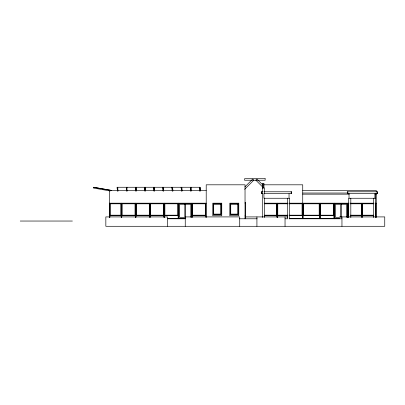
<?xml version="1.0" encoding="UTF-8"?>
<svg xmlns="http://www.w3.org/2000/svg" width="405" height="405" viewBox="0 0 405 405"><rect width="100%" height="100%" fill="white"/><g stroke="black" fill="none" stroke-linecap="round" stroke-linejoin="round"><path stroke-width="0.61" d="M117.399 191.185L117.166 187.262L200.035 187.262L200.273 190.436M126.542 191.185L126.309 187.262L126.547 190.436M135.685 191.185L135.452 187.262M136.257 191.185L136.024 187.262L136.262 190.436M144.833 191.185L144.6 187.262L144.793 189.904M145.405 191.185L145.167 187.262L145.405 190.436M153.976 191.185L153.743 187.262L153.976 190.436M154.548 191.185L154.315 187.262L154.548 190.436M163.119 191.185L162.886 187.262L163.124 190.436M163.691 191.185L163.458 187.262L163.696 190.436M172.267 191.185L172.029 187.262L172.267 190.436M172.834 191.185L172.601 187.262L172.839 190.436M181.982 191.185L181.744 187.262L181.982 190.436M191.125 191.185L190.892 187.262L191.125 190.436M200.267 191.185L200.035 187.262M93.545 187.262L111.552 190.436L93.509 187.262L93.378 188.011L110.175 190.968M244.868 186.928L252.71 179.091L253.788 180.169M244.64 189.312L253.793 180.169M263.62 184.812L302.738 184.812L302.738 218.786M117.161 188.011L117.733 188.011L117.739 187.262L117.971 191.185M126.309 188.011L126.881 188.011L126.881 187.262L127.114 191.185M135.452 188.011L136.024 188.011M144.595 188.011L145.167 188.011M153.738 188.011L154.31 188.011M162.886 188.011L163.458 188.011M172.029 188.011L172.601 188.011M181.744 188.011L181.172 188.011L181.177 187.262L181.41 191.185M190.887 188.011L190.32 188.011L190.32 187.262L190.552 191.185M200.035 188.011L199.462 188.011L199.462 187.262L199.695 191.185M206.206 190.436L109.674 190.436L109.674 217.541L109.633 203.189M302.738 190.436L376.25 190.436L376.25 192.324M262.906 191.778L261.519 191.778L261.529 193.681L262.906 193.681M264.045 191.778L291.317 191.778M302.738 193.028L347.976 193.028M291.317 193.681L263.938 193.681L263.938 198.253L289.54 198.253L289.54 218.832M377.45 193.681L347.667 193.681L347.677 191.778L377.45 191.778L377.404 193.681M302.738 194.157L349.231 194.157M374.995 194.157L376.25 194.157M245.035 202.439L245.41 202.439L245.41 218.786M206.206 203.189L109.391 203.189L109.391 217.541M245.035 203.189L245.405 203.189M264.227 203.189L287.859 203.189M289.104 203.189L348.988 203.189M350.224 203.189L373.769 203.189M375.01 203.189L376.25 203.189M109.391 203.507L109.674 203.507M264.556 203.507L276.909 203.507L276.909 217.262M287.591 203.507L277.501 203.507L277.501 217.262M289.433 203.507L302.403 203.507L302.403 218.432L289.433 218.432M350.548 203.507L361.67 203.507L361.67 217.262M373.45 203.507L362.328 203.507L362.328 217.262M264.268 203.801L276.58 203.801L276.58 215.192L264.268 215.192M287.965 203.801L277.764 203.801L277.764 215.192L287.965 215.192M289.145 203.801L302.074 203.801L302.074 215.192L289.145 215.192M350.254 203.801L361.336 203.801L361.336 215.192L350.254 215.192M373.739 203.801L362.657 203.801L362.657 215.192L373.739 215.192M185.581 204.277L190.831 204.277L190.831 217.338M341.375 204.277L346.624 204.277L346.624 217.338M109.912 215.511L121.176 215.511M121.778 215.511L135.371 215.511M136.029 215.511L149.622 215.511M150.28 215.511L163.873 215.511M164.531 215.511L178.124 215.511M192.284 215.511L205.877 215.511M264.556 215.511L276.909 215.511M277.501 215.511L287.591 215.511M289.433 215.511L302.403 215.511M303.153 215.511L319.596 215.511M320.325 215.511L333.917 215.511M350.548 215.511L361.67 215.511M362.328 215.511L373.45 215.511M245.035 215.733L245.405 215.733M245.045 216.913L287.651 216.913L287.651 218.786L285.039 218.786M339.471 216.913L384.75 216.913L384.75 226.289L105.842 226.289L105.842 216.913L167.518 216.913L167.518 226.289M339.456 217.338L335.37 217.338L335.37 204.277L340.62 204.277L340.62 217.338M167.624 218.432L178.124 218.432L178.124 203.507L164.531 203.507L164.531 217.262M185.581 218.432L178.828 218.432L178.828 203.548L191.58 203.548L191.58 217.191M339.532 218.432L334.621 218.432L334.621 203.548L347.374 203.548L347.374 217.191M167.3 218.786L185.206 218.786M239.249 218.786L257.135 218.786M289.104 218.786L341.957 218.786M20.25 221.039L72.379 221.039M263.002 187.343L255.818 180.169L256.902 179.091L262.997 185.186L262.992 187.955M135.533 188.32L135.69 190.436M117.166 187.262L117.399 190.436M377.339 191.778L377.359 193.681M376.25 193.585L376.25 217.541M375.921 203.507L375.921 217.262M375.587 203.801L375.587 215.192M375.475 217.581L375.475 198.253L348.715 198.253L348.715 217.581M375.172 193.681L375.172 198.253M375.035 193.681L375.035 198.253M373.38 198.253L373.38 217.581M361.999 203.189L361.999 217.541M350.811 198.253L350.811 217.581M349.024 193.681L349.024 198.253M348.406 203.801L348.406 215.192M348.077 203.507L348.077 217.262M347.768 191.778L347.768 193.681M347.753 191.778L347.723 193.681M347.748 203.189L347.748 217.541M341.957 216.913L341.957 226.289M341.375 203.548L341.375 217.338M334.246 203.189L334.246 218.786M319.996 203.189L319.996 218.786M291.256 191.778L291.317 193.681M291.19 191.778L291.2 193.681M289.038 193.681L289.033 198.253M287.444 198.253L287.444 217.581M285.039 216.913L285.039 226.289M277.243 203.189L277.243 217.541M264.394 193.625L264.394 187.966L262.298 187.966L262.298 217.515M264.394 198.025L264.394 217.515M263.944 187.966L263.944 183.394L262.749 183.394L262.749 185.11M262.896 183.394L262.896 187.966M262.749 186.821L262.749 187.966M256.922 216.913L256.922 226.289M245.035 218.786L245.035 184.812L206.206 184.812L206.206 217.541M239.725 226.289L239.725 216.913L185.242 216.913L185.242 226.289M205.877 217.262L205.877 203.507L192.284 203.507L192.284 217.262M191.955 203.189L191.955 217.541M185.581 203.548L185.581 217.338M178.453 203.189L178.453 218.786M164.202 203.189L164.202 217.541M163.873 217.262L163.873 203.507L150.28 203.507L150.28 217.262M149.951 203.189L149.951 217.541M149.622 217.262L149.622 203.507L136.029 203.507L136.029 217.262M135.7 203.189L135.7 217.541M135.371 217.262L135.371 203.507L121.778 203.507L121.778 217.262M121.449 203.189L121.449 217.541M121.176 217.262L121.176 203.507L109.912 203.507L109.912 217.262M265.148 178.711L244.559 178.711L244.564 180.235L265.148 180.235L265.138 178.711M221.753 203.189L212.782 203.189L212.782 215.733L221.753 215.733L221.753 203.189M238.778 203.189L229.807 203.189L229.807 215.733L238.778 215.733L238.778 203.189M319.596 203.507L303.153 203.507L303.153 218.432L319.596 218.432L319.596 203.507M333.917 203.507L320.325 203.507L320.325 218.432L333.917 218.432L333.917 203.507M120.903 203.801L110.185 203.801L110.185 215.192L120.903 215.192L120.903 203.801M135.042 203.801L122.113 203.801L122.113 215.192L135.042 215.192L135.042 203.801M149.293 203.801L136.363 203.801L136.363 215.192L149.293 215.192L149.293 203.801M163.544 203.801L150.614 203.801L150.614 215.192L163.544 215.192L163.544 203.801M177.795 203.801L164.865 203.801L164.865 215.192L177.795 215.192L177.795 203.801M205.548 203.801L192.618 203.801L192.618 215.192L205.548 215.192L205.548 203.801M221.12 203.816L213.41 203.816L213.41 214.488L221.12 214.488L221.12 203.816M238.15 203.816L230.435 203.816L230.435 214.488L238.15 214.488L238.15 203.816M319.196 203.801L303.553 203.801L303.553 215.192L319.196 215.192L319.196 203.801M333.588 203.801L320.659 203.801L320.659 215.192L333.588 215.192L333.588 203.801M220.826 204.186L213.703 204.186L213.703 214.118L220.826 214.118L220.826 204.186M237.851 204.186L230.734 204.186L230.734 214.118L237.851 214.118L237.851 204.186M184.832 204.277L179.577 204.277L179.577 217.338L184.832 217.338L184.832 204.277M261.635 193.681L261.62 191.778L261.605 193.681"/></g></svg>
